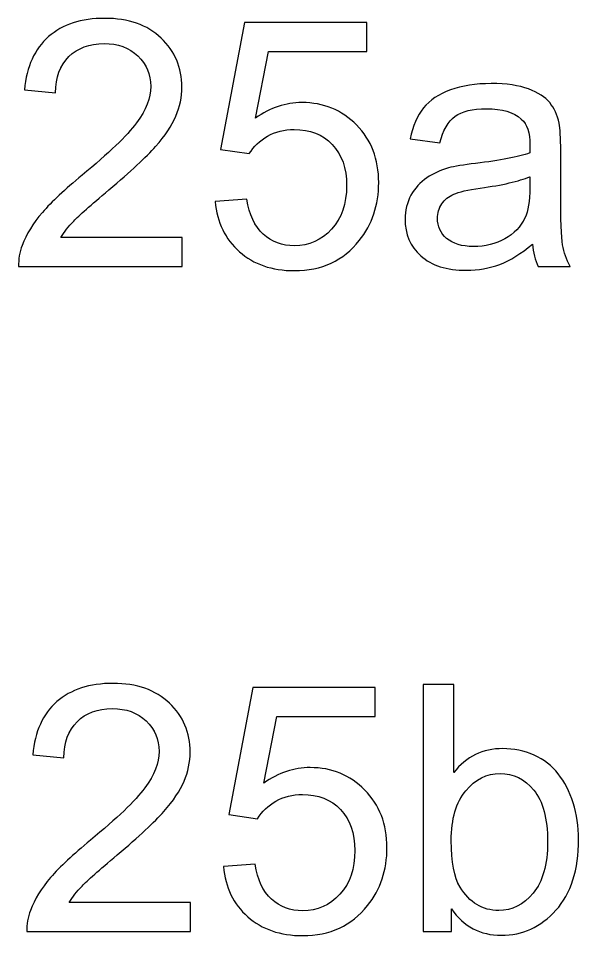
# Model space of a CAD drawing. Header units: millimetres. Extents: x -742 to 1487, y -1115 to 638.
# Drawn here: x 5.11 to 25.72, y -1061.99 to -1028.24 of the extents above; entities that cross this region are included whole.
import ezdxf

# ---------------------------------------------------------------- set-up
doc = ezdxf.new("R2010")
doc.units = ezdxf.units.MM
doc.layers.add('Layer 1', color=7, linetype='CONTINUOUS')

msp = doc.modelspace()

# ---------------------------------------------------------------- linework, layer by layer
at = {"layer": 'Layer 1', "color": 250}
for points, knots in [([(11.134, -1036.301), (11.134, -1036.301), (11.134, -1037.368), (11.134, -1037.368), (11.134, -1037.368), (11.134, -1037.368), (5.114, -1037.368), (5.114, -1037.368), (5.114, -1037.368), (5.106, -1037.099), (5.15, -1036.841), (5.245, -1036.591), (5.245, -1036.591), (5.4, -1036.183), (5.647, -1035.779), (5.988, -1035.383), (5.988, -1035.383), (6.329, -1034.987), (6.816, -1034.53), (7.449, -1034.011), (7.449, -1034.011), (8.433, -1033.201), (9.102, -1032.559), (9.451, -1032.085), (9.451, -1032.085), (9.802, -1031.611), (9.978, -1031.162), (9.978, -1030.739), (9.978, -1030.739), (9.978, -1030.296), (9.819, -1029.924), (9.502, -1029.619), (9.502, -1029.619), (9.184, -1029.316), (8.77, -1029.164), (8.259, -1029.164), (8.259, -1029.164), (7.72, -1029.164), (7.288, -1029.325), (6.964, -1029.647), (6.964, -1029.647), (6.64, -1029.966), (6.477, -1030.411), (6.473, -1030.98), (6.473, -1030.98), (6.473, -1030.98), (5.33, -1030.866), (5.33, -1030.866), (5.33, -1030.866), (5.408, -1030.011), (5.705, -1029.359), (6.217, -1028.91), (6.217, -1028.91), (6.731, -1028.461), (7.419, -1028.237), (8.285, -1028.237), (8.285, -1028.237), (9.157, -1028.237), (9.849, -1028.478), (10.357, -1028.963), (10.357, -1028.963), (10.867, -1029.448), (11.121, -1030.049), (11.121, -1030.764), (11.121, -1030.764), (11.121, -1031.128), (11.047, -1031.486), (10.897, -1031.837), (10.897, -1031.837), (10.749, -1032.191), (10.501, -1032.561), (10.156, -1032.951), (10.156, -1032.951), (9.809, -1033.338), (9.235, -1033.874), (8.435, -1034.551), (8.435, -1034.551), (7.764, -1035.114), (7.332, -1035.495), (7.142, -1035.696), (7.142, -1035.696), (6.951, -1035.897), (6.795, -1036.098), (6.67, -1036.301), (6.67, -1036.301), (6.67, -1036.301), (11.134, -1036.301), (11.134, -1036.301)], [0, 0, 0, 0, 0.043478, 0.043478, 0.043478, 0.043478, 0.086957, 0.086957, 0.086957, 0.086957, 0.130435, 0.130435, 0.130435, 0.130435, 0.173913, 0.173913, 0.173913, 0.173913, 0.217391, 0.217391, 0.217391, 0.217391, 0.26087, 0.26087, 0.26087, 0.26087, 0.304348, 0.304348, 0.304348, 0.304348, 0.347826, 0.347826, 0.347826, 0.347826, 0.391304, 0.391304, 0.391304, 0.391304, 0.434783, 0.434783, 0.434783, 0.434783, 0.478261, 0.478261, 0.478261, 0.478261, 0.521739, 0.521739, 0.521739, 0.521739, 0.565217, 0.565217, 0.565217, 0.565217, 0.608696, 0.608696, 0.608696, 0.608696, 0.652174, 0.652174, 0.652174, 0.652174, 0.695652, 0.695652, 0.695652, 0.695652, 0.73913, 0.73913, 0.73913, 0.73913, 0.782609, 0.782609, 0.782609, 0.782609, 0.826087, 0.826087, 0.826087, 0.826087, 0.869565, 0.869565, 0.869565, 0.869565, 0.913043, 0.913043, 0.913043, 0.913043, 1, 1, 1, 1]), ([(12.342, -1034.981), (12.342, -1034.981), (13.511, -1034.892), (13.511, -1034.892), (13.511, -1034.892), (13.598, -1035.461), (13.799, -1035.889), (14.112, -1036.177), (14.112, -1036.177), (14.425, -1036.462), (14.808, -1036.606), (15.259, -1036.606), (15.259, -1036.606), (15.803, -1036.606), (16.258, -1036.403), (16.629, -1035.999), (16.629, -1035.999), (16.997, -1035.592), (17.181, -1035.055), (17.181, -1034.386), (17.181, -1034.386), (17.181, -1033.749), (17.005, -1033.247), (16.652, -1032.879), (16.652, -1032.879), (16.299, -1032.51), (15.831, -1032.326), (15.249, -1032.326), (15.249, -1032.326), (14.887, -1032.326), (14.563, -1032.409), (14.275, -1032.574), (14.275, -1032.574), (13.989, -1032.739), (13.765, -1032.953), (13.6, -1033.215), (13.6, -1033.215), (13.6, -1033.215), (12.546, -1033.063), (12.546, -1033.063), (12.546, -1033.063), (12.546, -1033.063), (13.422, -1028.389), (13.422, -1028.389), (13.422, -1028.389), (13.422, -1028.389), (17.93, -1028.389), (17.93, -1028.389), (17.93, -1028.389), (17.93, -1028.389), (17.93, -1029.456), (17.93, -1029.456), (17.93, -1029.456), (17.93, -1029.456), (14.313, -1029.456), (14.313, -1029.456), (14.313, -1029.456), (14.313, -1029.456), (13.828, -1031.909), (13.828, -1031.909), (13.828, -1031.909), (14.372, -1031.526), (14.944, -1031.336), (15.541, -1031.336), (15.541, -1031.336), (16.332, -1031.336), (17.001, -1031.611), (17.545, -1032.161), (17.545, -1032.161), (18.089, -1032.712), (18.362, -1033.419), (18.362, -1034.282), (18.362, -1034.282), (18.362, -1035.106), (18.123, -1035.817), (17.645, -1036.416), (17.645, -1036.416), (17.063, -1037.152), (16.267, -1037.521), (15.259, -1037.521), (15.259, -1037.521), (14.434, -1037.521), (13.761, -1037.288), (13.238, -1036.824), (13.238, -1036.824), (12.715, -1036.361), (12.417, -1035.747), (12.342, -1034.981)], [0, 0, 0, 0, 0.043478, 0.043478, 0.043478, 0.043478, 0.086957, 0.086957, 0.086957, 0.086957, 0.130435, 0.130435, 0.130435, 0.130435, 0.173913, 0.173913, 0.173913, 0.173913, 0.217391, 0.217391, 0.217391, 0.217391, 0.26087, 0.26087, 0.26087, 0.26087, 0.304348, 0.304348, 0.304348, 0.304348, 0.347826, 0.347826, 0.347826, 0.347826, 0.391304, 0.391304, 0.391304, 0.391304, 0.434783, 0.434783, 0.434783, 0.434783, 0.478261, 0.478261, 0.478261, 0.478261, 0.521739, 0.521739, 0.521739, 0.521739, 0.565217, 0.565217, 0.565217, 0.565217, 0.608696, 0.608696, 0.608696, 0.608696, 0.652174, 0.652174, 0.652174, 0.652174, 0.695652, 0.695652, 0.695652, 0.695652, 0.73913, 0.73913, 0.73913, 0.73913, 0.782609, 0.782609, 0.782609, 0.782609, 0.826087, 0.826087, 0.826087, 0.826087, 0.869565, 0.869565, 0.869565, 0.869565, 0.913043, 0.913043, 0.913043, 0.913043, 1, 1, 1, 1]), ([(24.016, -1036.543), (23.601, -1036.896), (23.201, -1037.144), (22.818, -1037.29), (22.818, -1037.29), (22.435, -1037.436), (22.024, -1037.508), (21.584, -1037.508), (21.584, -1037.508), (20.86, -1037.508), (20.303, -1037.332), (19.914, -1036.979), (19.914, -1036.979), (19.524, -1036.627), (19.33, -1036.177), (19.33, -1035.628), (19.33, -1035.628), (19.33, -1035.307), (19.404, -1035.012), (19.55, -1034.746), (19.55, -1034.746), (19.698, -1034.479), (19.89, -1034.267), (20.128, -1034.106), (20.128, -1034.106), (20.367, -1033.946), (20.633, -1033.823), (20.932, -1033.74), (20.932, -1033.74), (21.152, -1033.683), (21.484, -1033.628), (21.927, -1033.573), (21.927, -1033.573), (22.828, -1033.467), (23.495, -1033.338), (23.921, -1033.19), (23.921, -1033.19), (23.925, -1033.038), (23.927, -1032.94), (23.927, -1032.9), (23.927, -1032.9), (23.927, -1032.447), (23.821, -1032.127), (23.609, -1031.941), (23.609, -1031.941), (23.324, -1031.689), (22.898, -1031.564), (22.335, -1031.564), (22.335, -1031.564), (21.808, -1031.564), (21.419, -1031.657), (21.169, -1031.842), (21.169, -1031.842), (20.917, -1032.026), (20.733, -1032.352), (20.612, -1032.822), (20.612, -1032.822), (20.612, -1032.822), (19.52, -1032.669), (19.52, -1032.669), (19.52, -1032.669), (19.62, -1032.201), (19.783, -1031.823), (20.011, -1031.535), (20.011, -1031.535), (20.24, -1031.247), (20.57, -1031.027), (21.002, -1030.87), (21.002, -1030.87), (21.431, -1030.716), (21.933, -1030.637), (22.5, -1030.637), (22.5, -1030.637), (23.063, -1030.637), (23.523, -1030.703), (23.876, -1030.836), (23.876, -1030.836), (24.228, -1030.97), (24.488, -1031.135), (24.653, -1031.336), (24.653, -1031.336), (24.818, -1031.537), (24.934, -1031.791), (25.002, -1032.098), (25.002, -1032.098), (25.038, -1032.288), (25.057, -1032.631), (25.057, -1033.124), (25.057, -1033.124), (25.057, -1033.124), (25.057, -1034.606), (25.057, -1034.606), (25.057, -1034.606), (25.057, -1035.641), (25.081, -1036.295), (25.127, -1036.572), (25.127, -1036.572), (25.172, -1036.85), (25.265, -1037.114), (25.4, -1037.368), (25.4, -1037.368), (25.4, -1037.368), (24.232, -1037.368), (24.232, -1037.368), (24.232, -1037.368), (24.12, -1037.133), (24.048, -1036.858), (24.016, -1036.543)], [0, 0, 0, 0, 0.035714, 0.035714, 0.035714, 0.035714, 0.071429, 0.071429, 0.071429, 0.071429, 0.107143, 0.107143, 0.107143, 0.107143, 0.142857, 0.142857, 0.142857, 0.142857, 0.178571, 0.178571, 0.178571, 0.178571, 0.214286, 0.214286, 0.214286, 0.214286, 0.25, 0.25, 0.25, 0.25, 0.285714, 0.285714, 0.285714, 0.285714, 0.321429, 0.321429, 0.321429, 0.321429, 0.357143, 0.357143, 0.357143, 0.357143, 0.392857, 0.392857, 0.392857, 0.392857, 0.428571, 0.428571, 0.428571, 0.428571, 0.464286, 0.464286, 0.464286, 0.464286, 0.5, 0.5, 0.5, 0.5, 0.535714, 0.535714, 0.535714, 0.535714, 0.571429, 0.571429, 0.571429, 0.571429, 0.607143, 0.607143, 0.607143, 0.607143, 0.642857, 0.642857, 0.642857, 0.642857, 0.678571, 0.678571, 0.678571, 0.678571, 0.714286, 0.714286, 0.714286, 0.714286, 0.75, 0.75, 0.75, 0.75, 0.785714, 0.785714, 0.785714, 0.785714, 0.821429, 0.821429, 0.821429, 0.821429, 0.857143, 0.857143, 0.857143, 0.857143, 0.892857, 0.892857, 0.892857, 0.892857, 0.928571, 0.928571, 0.928571, 0.928571, 1, 1, 1, 1]), ([(23.927, -1034.066), (23.521, -1034.231), (22.911, -1034.371), (22.098, -1034.485), (22.098, -1034.485), (21.637, -1034.551), (21.311, -1034.625), (21.12, -1034.708), (21.12, -1034.708), (20.93, -1034.79), (20.784, -1034.911), (20.68, -1035.067), (20.68, -1035.067), (20.576, -1035.226), (20.523, -1035.402), (20.523, -1035.597), (20.523, -1035.597), (20.523, -1035.891), (20.636, -1036.138), (20.862, -1036.335), (20.862, -1036.335), (21.089, -1036.532), (21.419, -1036.632), (21.853, -1036.632), (21.853, -1036.632), (22.282, -1036.632), (22.665, -1036.539), (23.002, -1036.35), (23.002, -1036.35), (23.336, -1036.164), (23.584, -1035.908), (23.741, -1035.584), (23.741, -1035.584), (23.861, -1035.332), (23.921, -1034.962), (23.921, -1034.473), (23.921, -1034.473), (23.921, -1034.473), (23.927, -1034.066), (23.927, -1034.066)], [0, 0, 0, 0, 0.090909, 0.090909, 0.090909, 0.090909, 0.181818, 0.181818, 0.181818, 0.181818, 0.272727, 0.272727, 0.272727, 0.272727, 0.363636, 0.363636, 0.363636, 0.363636, 0.454545, 0.454545, 0.454545, 0.454545, 0.545455, 0.545455, 0.545455, 0.545455, 0.636364, 0.636364, 0.636364, 0.636364, 0.727273, 0.727273, 0.727273, 0.727273, 0.818182, 0.818182, 0.818182, 0.818182, 1, 1, 1, 1]), ([(11.439, -1060.774), (11.439, -1060.774), (11.439, -1061.84), (11.439, -1061.84), (11.439, -1061.84), (11.439, -1061.84), (5.419, -1061.84), (5.419, -1061.84), (5.419, -1061.84), (5.41, -1061.572), (5.455, -1061.313), (5.55, -1061.064), (5.55, -1061.064), (5.705, -1060.655), (5.952, -1060.251), (6.293, -1059.855), (6.293, -1059.855), (6.634, -1059.459), (7.121, -1059.002), (7.754, -1058.483), (7.754, -1058.483), (8.738, -1057.673), (9.407, -1057.031), (9.756, -1056.557), (9.756, -1056.557), (10.107, -1056.083), (10.283, -1055.634), (10.283, -1055.211), (10.283, -1055.211), (10.283, -1054.769), (10.124, -1054.396), (9.807, -1054.091), (9.807, -1054.091), (9.489, -1053.789), (9.074, -1053.636), (8.564, -1053.636), (8.564, -1053.636), (8.024, -1053.636), (7.593, -1053.797), (7.269, -1054.119), (7.269, -1054.119), (6.945, -1054.438), (6.782, -1054.883), (6.778, -1055.452), (6.778, -1055.452), (6.778, -1055.452), (5.635, -1055.338), (5.635, -1055.338), (5.635, -1055.338), (5.713, -1054.483), (6.009, -1053.831), (6.522, -1053.382), (6.522, -1053.382), (7.036, -1052.934), (7.724, -1052.709), (8.59, -1052.709), (8.59, -1052.709), (9.462, -1052.709), (10.154, -1052.95), (10.662, -1053.435), (10.662, -1053.435), (11.172, -1053.92), (11.426, -1054.521), (11.426, -1055.236), (11.426, -1055.236), (11.426, -1055.601), (11.352, -1055.958), (11.202, -1056.31), (11.202, -1056.31), (11.053, -1056.663), (10.806, -1057.033), (10.461, -1057.423), (10.461, -1057.423), (10.114, -1057.81), (9.54, -1058.346), (8.74, -1059.023), (8.74, -1059.023), (8.069, -1059.586), (7.637, -1059.967), (7.447, -1060.168), (7.447, -1060.168), (7.256, -1060.369), (7.099, -1060.57), (6.975, -1060.774), (6.975, -1060.774), (6.975, -1060.774), (11.439, -1060.774), (11.439, -1060.774)], [0, 0, 0, 0, 0.043478, 0.043478, 0.043478, 0.043478, 0.086957, 0.086957, 0.086957, 0.086957, 0.130435, 0.130435, 0.130435, 0.130435, 0.173913, 0.173913, 0.173913, 0.173913, 0.217391, 0.217391, 0.217391, 0.217391, 0.26087, 0.26087, 0.26087, 0.26087, 0.304348, 0.304348, 0.304348, 0.304348, 0.347826, 0.347826, 0.347826, 0.347826, 0.391304, 0.391304, 0.391304, 0.391304, 0.434783, 0.434783, 0.434783, 0.434783, 0.478261, 0.478261, 0.478261, 0.478261, 0.521739, 0.521739, 0.521739, 0.521739, 0.565217, 0.565217, 0.565217, 0.565217, 0.608696, 0.608696, 0.608696, 0.608696, 0.652174, 0.652174, 0.652174, 0.652174, 0.695652, 0.695652, 0.695652, 0.695652, 0.73913, 0.73913, 0.73913, 0.73913, 0.782609, 0.782609, 0.782609, 0.782609, 0.826087, 0.826087, 0.826087, 0.826087, 0.869565, 0.869565, 0.869565, 0.869565, 0.913043, 0.913043, 0.913043, 0.913043, 1, 1, 1, 1]), ([(21.044, -1061.84), (21.044, -1061.84), (20.003, -1061.84), (20.003, -1061.84), (20.003, -1061.84), (20.003, -1061.84), (20.003, -1052.747), (20.003, -1052.747), (20.003, -1052.747), (20.003, -1052.747), (21.12, -1052.747), (21.12, -1052.747), (21.12, -1052.747), (21.12, -1052.747), (21.12, -1055.992), (21.12, -1055.992), (21.12, -1055.992), (21.592, -1055.404), (22.193, -1055.109), (22.926, -1055.109), (22.926, -1055.109), (23.33, -1055.109), (23.715, -1055.19), (24.077, -1055.353), (24.077, -1055.353), (24.439, -1055.516), (24.736, -1055.747), (24.97, -1056.041), (24.97, -1056.041), (25.203, -1056.337), (25.387, -1056.693), (25.519, -1057.11), (25.519, -1057.11), (25.652, -1057.525), (25.718, -1057.971), (25.718, -1058.445), (25.718, -1058.445), (25.718, -1059.571), (25.438, -1060.443), (24.882, -1061.057), (24.882, -1061.057), (24.323, -1061.673), (23.654, -1061.98), (22.873, -1061.98), (22.873, -1061.98), (22.096, -1061.98), (21.486, -1061.656), (21.044, -1061.011), (21.044, -1061.011), (21.044, -1061.011), (21.044, -1061.84), (21.044, -1061.84)], [0, 0, 0, 0, 0.071429, 0.071429, 0.071429, 0.071429, 0.142857, 0.142857, 0.142857, 0.142857, 0.214286, 0.214286, 0.214286, 0.214286, 0.285714, 0.285714, 0.285714, 0.285714, 0.357143, 0.357143, 0.357143, 0.357143, 0.428571, 0.428571, 0.428571, 0.428571, 0.5, 0.5, 0.5, 0.5, 0.571429, 0.571429, 0.571429, 0.571429, 0.642857, 0.642857, 0.642857, 0.642857, 0.714286, 0.714286, 0.714286, 0.714286, 0.785714, 0.785714, 0.785714, 0.785714, 0.857143, 0.857143, 0.857143, 0.857143, 1, 1, 1, 1]), ([(12.647, -1059.453), (12.647, -1059.453), (13.816, -1059.364), (13.816, -1059.364), (13.816, -1059.364), (13.902, -1059.933), (14.104, -1060.361), (14.417, -1060.649), (14.417, -1060.649), (14.73, -1060.935), (15.113, -1061.078), (15.564, -1061.078), (15.564, -1061.078), (16.108, -1061.078), (16.563, -1060.875), (16.934, -1060.471), (16.934, -1060.471), (17.302, -1060.065), (17.486, -1059.527), (17.486, -1058.858), (17.486, -1058.858), (17.486, -1058.221), (17.31, -1057.719), (16.957, -1057.351), (16.957, -1057.351), (16.603, -1056.983), (16.136, -1056.799), (15.553, -1056.799), (15.553, -1056.799), (15.191, -1056.799), (14.868, -1056.881), (14.58, -1057.046), (14.58, -1057.046), (14.294, -1057.211), (14.07, -1057.425), (13.905, -1057.688), (13.905, -1057.688), (13.905, -1057.688), (12.85, -1057.535), (12.85, -1057.535), (12.85, -1057.535), (12.85, -1057.535), (13.727, -1052.862), (13.727, -1052.862), (13.727, -1052.862), (13.727, -1052.862), (18.235, -1052.862), (18.235, -1052.862), (18.235, -1052.862), (18.235, -1052.862), (18.235, -1053.928), (18.235, -1053.928), (18.235, -1053.928), (18.235, -1053.928), (14.618, -1053.928), (14.618, -1053.928), (14.618, -1053.928), (14.618, -1053.928), (14.133, -1056.382), (14.133, -1056.382), (14.133, -1056.382), (14.677, -1055.998), (15.249, -1055.808), (15.846, -1055.808), (15.846, -1055.808), (16.637, -1055.808), (17.306, -1056.083), (17.85, -1056.633), (17.85, -1056.633), (18.394, -1057.184), (18.667, -1057.891), (18.667, -1058.754), (18.667, -1058.754), (18.667, -1059.578), (18.428, -1060.289), (17.95, -1060.888), (17.95, -1060.888), (17.367, -1061.625), (16.572, -1061.993), (15.564, -1061.993), (15.564, -1061.993), (14.739, -1061.993), (14.065, -1061.76), (13.543, -1061.296), (13.543, -1061.296), (13.02, -1060.833), (12.721, -1060.219), (12.647, -1059.453)], [0, 0, 0, 0, 0.043478, 0.043478, 0.043478, 0.043478, 0.086957, 0.086957, 0.086957, 0.086957, 0.130435, 0.130435, 0.130435, 0.130435, 0.173913, 0.173913, 0.173913, 0.173913, 0.217391, 0.217391, 0.217391, 0.217391, 0.26087, 0.26087, 0.26087, 0.26087, 0.304348, 0.304348, 0.304348, 0.304348, 0.347826, 0.347826, 0.347826, 0.347826, 0.391304, 0.391304, 0.391304, 0.391304, 0.434783, 0.434783, 0.434783, 0.434783, 0.478261, 0.478261, 0.478261, 0.478261, 0.521739, 0.521739, 0.521739, 0.521739, 0.565217, 0.565217, 0.565217, 0.565217, 0.608696, 0.608696, 0.608696, 0.608696, 0.652174, 0.652174, 0.652174, 0.652174, 0.695652, 0.695652, 0.695652, 0.695652, 0.73913, 0.73913, 0.73913, 0.73913, 0.782609, 0.782609, 0.782609, 0.782609, 0.826087, 0.826087, 0.826087, 0.826087, 0.869565, 0.869565, 0.869565, 0.869565, 0.913043, 0.913043, 0.913043, 0.913043, 1, 1, 1, 1]), ([(21.031, -1058.496), (21.031, -1059.284), (21.139, -1059.853), (21.353, -1060.204), (21.353, -1060.204), (21.704, -1060.778), (22.179, -1061.066), (22.778, -1061.066), (22.778, -1061.066), (23.267, -1061.066), (23.688, -1060.854), (24.041, -1060.431), (24.041, -1060.431), (24.397, -1060.007), (24.575, -1059.377), (24.575, -1058.538), (24.575, -1058.538), (24.575, -1057.679), (24.405, -1057.046), (24.065, -1056.638), (24.065, -1056.638), (23.724, -1056.229), (23.311, -1056.024), (22.828, -1056.024), (22.828, -1056.024), (22.339, -1056.024), (21.918, -1056.236), (21.565, -1056.659), (21.565, -1056.659), (21.209, -1057.082), (21.031, -1057.694), (21.031, -1058.496)], [0, 0, 0, 0, 0.111111, 0.111111, 0.111111, 0.111111, 0.222222, 0.222222, 0.222222, 0.222222, 0.333333, 0.333333, 0.333333, 0.333333, 0.444444, 0.444444, 0.444444, 0.444444, 0.555556, 0.555556, 0.555556, 0.555556, 0.666667, 0.666667, 0.666667, 0.666667, 0.777778, 0.777778, 0.777778, 0.777778, 1, 1, 1, 1])]:
    msp.add_open_spline(points, degree=3, knots=knots, dxfattribs=at)
at = {"layer": 'Layer 1', "color": 250, "lineweight": 9}
for points, knots in [([(11.134, -1036.301), (11.134, -1036.301), (11.134, -1037.368), (11.134, -1037.368), (11.134, -1037.368), (11.134, -1037.368), (5.114, -1037.368), (5.114, -1037.368), (5.114, -1037.368), (5.106, -1037.099), (5.15, -1036.841), (5.245, -1036.591), (5.245, -1036.591), (5.4, -1036.183), (5.647, -1035.779), (5.988, -1035.383), (5.988, -1035.383), (6.329, -1034.987), (6.816, -1034.53), (7.449, -1034.011), (7.449, -1034.011), (8.433, -1033.201), (9.102, -1032.559), (9.451, -1032.085), (9.451, -1032.085), (9.802, -1031.611), (9.978, -1031.162), (9.978, -1030.739), (9.978, -1030.739), (9.978, -1030.296), (9.819, -1029.924), (9.502, -1029.619), (9.502, -1029.619), (9.184, -1029.316), (8.77, -1029.164), (8.259, -1029.164), (8.259, -1029.164), (7.72, -1029.164), (7.288, -1029.325), (6.964, -1029.647), (6.964, -1029.647), (6.64, -1029.966), (6.477, -1030.411), (6.473, -1030.98), (6.473, -1030.98), (6.473, -1030.98), (5.33, -1030.866), (5.33, -1030.866), (5.33, -1030.866), (5.408, -1030.011), (5.705, -1029.359), (6.217, -1028.91), (6.217, -1028.91), (6.731, -1028.461), (7.419, -1028.237), (8.285, -1028.237), (8.285, -1028.237), (9.157, -1028.237), (9.849, -1028.478), (10.357, -1028.963), (10.357, -1028.963), (10.867, -1029.448), (11.121, -1030.049), (11.121, -1030.764), (11.121, -1030.764), (11.121, -1031.128), (11.047, -1031.486), (10.897, -1031.837), (10.897, -1031.837), (10.749, -1032.191), (10.501, -1032.561), (10.156, -1032.951), (10.156, -1032.951), (9.809, -1033.338), (9.235, -1033.874), (8.435, -1034.551), (8.435, -1034.551), (7.764, -1035.114), (7.332, -1035.495), (7.142, -1035.696), (7.142, -1035.696), (6.951, -1035.897), (6.795, -1036.098), (6.67, -1036.301), (6.67, -1036.301), (6.67, -1036.301), (11.134, -1036.301), (11.134, -1036.301)], [0, 0, 0, 0, 0.043478, 0.043478, 0.043478, 0.043478, 0.086957, 0.086957, 0.086957, 0.086957, 0.130435, 0.130435, 0.130435, 0.130435, 0.173913, 0.173913, 0.173913, 0.173913, 0.217391, 0.217391, 0.217391, 0.217391, 0.26087, 0.26087, 0.26087, 0.26087, 0.304348, 0.304348, 0.304348, 0.304348, 0.347826, 0.347826, 0.347826, 0.347826, 0.391304, 0.391304, 0.391304, 0.391304, 0.434783, 0.434783, 0.434783, 0.434783, 0.478261, 0.478261, 0.478261, 0.478261, 0.521739, 0.521739, 0.521739, 0.521739, 0.565217, 0.565217, 0.565217, 0.565217, 0.608696, 0.608696, 0.608696, 0.608696, 0.652174, 0.652174, 0.652174, 0.652174, 0.695652, 0.695652, 0.695652, 0.695652, 0.73913, 0.73913, 0.73913, 0.73913, 0.782609, 0.782609, 0.782609, 0.782609, 0.826087, 0.826087, 0.826087, 0.826087, 0.869565, 0.869565, 0.869565, 0.869565, 0.913043, 0.913043, 0.913043, 0.913043, 1, 1, 1, 1]), ([(12.342, -1034.981), (12.342, -1034.981), (13.511, -1034.892), (13.511, -1034.892), (13.511, -1034.892), (13.598, -1035.461), (13.799, -1035.889), (14.112, -1036.177), (14.112, -1036.177), (14.425, -1036.462), (14.808, -1036.606), (15.259, -1036.606), (15.259, -1036.606), (15.803, -1036.606), (16.258, -1036.403), (16.629, -1035.999), (16.629, -1035.999), (16.997, -1035.592), (17.181, -1035.055), (17.181, -1034.386), (17.181, -1034.386), (17.181, -1033.749), (17.005, -1033.247), (16.652, -1032.879), (16.652, -1032.879), (16.299, -1032.51), (15.831, -1032.326), (15.249, -1032.326), (15.249, -1032.326), (14.887, -1032.326), (14.563, -1032.409), (14.275, -1032.574), (14.275, -1032.574), (13.989, -1032.739), (13.765, -1032.953), (13.6, -1033.215), (13.6, -1033.215), (13.6, -1033.215), (12.546, -1033.063), (12.546, -1033.063), (12.546, -1033.063), (12.546, -1033.063), (13.422, -1028.389), (13.422, -1028.389), (13.422, -1028.389), (13.422, -1028.389), (17.93, -1028.389), (17.93, -1028.389), (17.93, -1028.389), (17.93, -1028.389), (17.93, -1029.456), (17.93, -1029.456), (17.93, -1029.456), (17.93, -1029.456), (14.313, -1029.456), (14.313, -1029.456), (14.313, -1029.456), (14.313, -1029.456), (13.828, -1031.909), (13.828, -1031.909), (13.828, -1031.909), (14.372, -1031.526), (14.944, -1031.336), (15.541, -1031.336), (15.541, -1031.336), (16.332, -1031.336), (17.001, -1031.611), (17.545, -1032.161), (17.545, -1032.161), (18.089, -1032.712), (18.362, -1033.419), (18.362, -1034.282), (18.362, -1034.282), (18.362, -1035.106), (18.123, -1035.817), (17.645, -1036.416), (17.645, -1036.416), (17.063, -1037.152), (16.267, -1037.521), (15.259, -1037.521), (15.259, -1037.521), (14.434, -1037.521), (13.761, -1037.288), (13.238, -1036.824), (13.238, -1036.824), (12.715, -1036.361), (12.417, -1035.747), (12.342, -1034.981)], [0, 0, 0, 0, 0.043478, 0.043478, 0.043478, 0.043478, 0.086957, 0.086957, 0.086957, 0.086957, 0.130435, 0.130435, 0.130435, 0.130435, 0.173913, 0.173913, 0.173913, 0.173913, 0.217391, 0.217391, 0.217391, 0.217391, 0.26087, 0.26087, 0.26087, 0.26087, 0.304348, 0.304348, 0.304348, 0.304348, 0.347826, 0.347826, 0.347826, 0.347826, 0.391304, 0.391304, 0.391304, 0.391304, 0.434783, 0.434783, 0.434783, 0.434783, 0.478261, 0.478261, 0.478261, 0.478261, 0.521739, 0.521739, 0.521739, 0.521739, 0.565217, 0.565217, 0.565217, 0.565217, 0.608696, 0.608696, 0.608696, 0.608696, 0.652174, 0.652174, 0.652174, 0.652174, 0.695652, 0.695652, 0.695652, 0.695652, 0.73913, 0.73913, 0.73913, 0.73913, 0.782609, 0.782609, 0.782609, 0.782609, 0.826087, 0.826087, 0.826087, 0.826087, 0.869565, 0.869565, 0.869565, 0.869565, 0.913043, 0.913043, 0.913043, 0.913043, 1, 1, 1, 1]), ([(24.016, -1036.543), (23.601, -1036.896), (23.201, -1037.144), (22.818, -1037.29), (22.818, -1037.29), (22.435, -1037.436), (22.024, -1037.508), (21.584, -1037.508), (21.584, -1037.508), (20.86, -1037.508), (20.303, -1037.332), (19.914, -1036.979), (19.914, -1036.979), (19.524, -1036.627), (19.33, -1036.177), (19.33, -1035.628), (19.33, -1035.628), (19.33, -1035.307), (19.404, -1035.012), (19.55, -1034.746), (19.55, -1034.746), (19.698, -1034.479), (19.89, -1034.267), (20.128, -1034.106), (20.128, -1034.106), (20.367, -1033.946), (20.633, -1033.823), (20.932, -1033.74), (20.932, -1033.74), (21.152, -1033.683), (21.484, -1033.628), (21.927, -1033.573), (21.927, -1033.573), (22.828, -1033.467), (23.495, -1033.338), (23.921, -1033.19), (23.921, -1033.19), (23.925, -1033.038), (23.927, -1032.94), (23.927, -1032.9), (23.927, -1032.9), (23.927, -1032.447), (23.821, -1032.127), (23.609, -1031.941), (23.609, -1031.941), (23.324, -1031.689), (22.898, -1031.564), (22.335, -1031.564), (22.335, -1031.564), (21.808, -1031.564), (21.419, -1031.657), (21.169, -1031.842), (21.169, -1031.842), (20.917, -1032.026), (20.733, -1032.352), (20.612, -1032.822), (20.612, -1032.822), (20.612, -1032.822), (19.52, -1032.669), (19.52, -1032.669), (19.52, -1032.669), (19.62, -1032.201), (19.783, -1031.823), (20.011, -1031.535), (20.011, -1031.535), (20.24, -1031.247), (20.57, -1031.027), (21.002, -1030.87), (21.002, -1030.87), (21.431, -1030.716), (21.933, -1030.637), (22.5, -1030.637), (22.5, -1030.637), (23.063, -1030.637), (23.523, -1030.703), (23.876, -1030.836), (23.876, -1030.836), (24.228, -1030.97), (24.488, -1031.135), (24.653, -1031.336), (24.653, -1031.336), (24.818, -1031.537), (24.934, -1031.791), (25.002, -1032.098), (25.002, -1032.098), (25.038, -1032.288), (25.057, -1032.631), (25.057, -1033.124), (25.057, -1033.124), (25.057, -1033.124), (25.057, -1034.606), (25.057, -1034.606), (25.057, -1034.606), (25.057, -1035.641), (25.081, -1036.295), (25.127, -1036.572), (25.127, -1036.572), (25.172, -1036.85), (25.265, -1037.114), (25.4, -1037.368), (25.4, -1037.368), (25.4, -1037.368), (24.232, -1037.368), (24.232, -1037.368), (24.232, -1037.368), (24.12, -1037.133), (24.048, -1036.858), (24.016, -1036.543)], [0, 0, 0, 0, 0.035714, 0.035714, 0.035714, 0.035714, 0.071429, 0.071429, 0.071429, 0.071429, 0.107143, 0.107143, 0.107143, 0.107143, 0.142857, 0.142857, 0.142857, 0.142857, 0.178571, 0.178571, 0.178571, 0.178571, 0.214286, 0.214286, 0.214286, 0.214286, 0.25, 0.25, 0.25, 0.25, 0.285714, 0.285714, 0.285714, 0.285714, 0.321429, 0.321429, 0.321429, 0.321429, 0.357143, 0.357143, 0.357143, 0.357143, 0.392857, 0.392857, 0.392857, 0.392857, 0.428571, 0.428571, 0.428571, 0.428571, 0.464286, 0.464286, 0.464286, 0.464286, 0.5, 0.5, 0.5, 0.5, 0.535714, 0.535714, 0.535714, 0.535714, 0.571429, 0.571429, 0.571429, 0.571429, 0.607143, 0.607143, 0.607143, 0.607143, 0.642857, 0.642857, 0.642857, 0.642857, 0.678571, 0.678571, 0.678571, 0.678571, 0.714286, 0.714286, 0.714286, 0.714286, 0.75, 0.75, 0.75, 0.75, 0.785714, 0.785714, 0.785714, 0.785714, 0.821429, 0.821429, 0.821429, 0.821429, 0.857143, 0.857143, 0.857143, 0.857143, 0.892857, 0.892857, 0.892857, 0.892857, 0.928571, 0.928571, 0.928571, 0.928571, 1, 1, 1, 1]), ([(23.927, -1034.066), (23.521, -1034.231), (22.911, -1034.371), (22.098, -1034.485), (22.098, -1034.485), (21.637, -1034.551), (21.311, -1034.625), (21.12, -1034.708), (21.12, -1034.708), (20.93, -1034.79), (20.784, -1034.911), (20.68, -1035.067), (20.68, -1035.067), (20.576, -1035.226), (20.523, -1035.402), (20.523, -1035.597), (20.523, -1035.597), (20.523, -1035.891), (20.636, -1036.138), (20.862, -1036.335), (20.862, -1036.335), (21.089, -1036.532), (21.419, -1036.632), (21.853, -1036.632), (21.853, -1036.632), (22.282, -1036.632), (22.665, -1036.539), (23.002, -1036.35), (23.002, -1036.35), (23.336, -1036.164), (23.584, -1035.908), (23.741, -1035.584), (23.741, -1035.584), (23.861, -1035.332), (23.921, -1034.962), (23.921, -1034.473), (23.921, -1034.473), (23.921, -1034.473), (23.927, -1034.066), (23.927, -1034.066)], [0, 0, 0, 0, 0.090909, 0.090909, 0.090909, 0.090909, 0.181818, 0.181818, 0.181818, 0.181818, 0.272727, 0.272727, 0.272727, 0.272727, 0.363636, 0.363636, 0.363636, 0.363636, 0.454545, 0.454545, 0.454545, 0.454545, 0.545455, 0.545455, 0.545455, 0.545455, 0.636364, 0.636364, 0.636364, 0.636364, 0.727273, 0.727273, 0.727273, 0.727273, 0.818182, 0.818182, 0.818182, 0.818182, 1, 1, 1, 1]), ([(11.439, -1060.774), (11.439, -1060.774), (11.439, -1061.84), (11.439, -1061.84), (11.439, -1061.84), (11.439, -1061.84), (5.419, -1061.84), (5.419, -1061.84), (5.419, -1061.84), (5.41, -1061.572), (5.455, -1061.313), (5.55, -1061.064), (5.55, -1061.064), (5.705, -1060.655), (5.952, -1060.251), (6.293, -1059.855), (6.293, -1059.855), (6.634, -1059.459), (7.121, -1059.002), (7.754, -1058.483), (7.754, -1058.483), (8.738, -1057.673), (9.407, -1057.031), (9.756, -1056.557), (9.756, -1056.557), (10.107, -1056.083), (10.283, -1055.634), (10.283, -1055.211), (10.283, -1055.211), (10.283, -1054.769), (10.124, -1054.396), (9.807, -1054.091), (9.807, -1054.091), (9.489, -1053.789), (9.074, -1053.636), (8.564, -1053.636), (8.564, -1053.636), (8.024, -1053.636), (7.593, -1053.797), (7.269, -1054.119), (7.269, -1054.119), (6.945, -1054.438), (6.782, -1054.883), (6.778, -1055.452), (6.778, -1055.452), (6.778, -1055.452), (5.635, -1055.338), (5.635, -1055.338), (5.635, -1055.338), (5.713, -1054.483), (6.009, -1053.831), (6.522, -1053.382), (6.522, -1053.382), (7.036, -1052.934), (7.724, -1052.709), (8.59, -1052.709), (8.59, -1052.709), (9.462, -1052.709), (10.154, -1052.95), (10.662, -1053.435), (10.662, -1053.435), (11.172, -1053.92), (11.426, -1054.521), (11.426, -1055.236), (11.426, -1055.236), (11.426, -1055.601), (11.352, -1055.958), (11.202, -1056.31), (11.202, -1056.31), (11.053, -1056.663), (10.806, -1057.033), (10.461, -1057.423), (10.461, -1057.423), (10.114, -1057.81), (9.54, -1058.346), (8.74, -1059.023), (8.74, -1059.023), (8.069, -1059.586), (7.637, -1059.967), (7.447, -1060.168), (7.447, -1060.168), (7.256, -1060.369), (7.099, -1060.57), (6.975, -1060.774), (6.975, -1060.774), (6.975, -1060.774), (11.439, -1060.774), (11.439, -1060.774)], [0, 0, 0, 0, 0.043478, 0.043478, 0.043478, 0.043478, 0.086957, 0.086957, 0.086957, 0.086957, 0.130435, 0.130435, 0.130435, 0.130435, 0.173913, 0.173913, 0.173913, 0.173913, 0.217391, 0.217391, 0.217391, 0.217391, 0.26087, 0.26087, 0.26087, 0.26087, 0.304348, 0.304348, 0.304348, 0.304348, 0.347826, 0.347826, 0.347826, 0.347826, 0.391304, 0.391304, 0.391304, 0.391304, 0.434783, 0.434783, 0.434783, 0.434783, 0.478261, 0.478261, 0.478261, 0.478261, 0.521739, 0.521739, 0.521739, 0.521739, 0.565217, 0.565217, 0.565217, 0.565217, 0.608696, 0.608696, 0.608696, 0.608696, 0.652174, 0.652174, 0.652174, 0.652174, 0.695652, 0.695652, 0.695652, 0.695652, 0.73913, 0.73913, 0.73913, 0.73913, 0.782609, 0.782609, 0.782609, 0.782609, 0.826087, 0.826087, 0.826087, 0.826087, 0.869565, 0.869565, 0.869565, 0.869565, 0.913043, 0.913043, 0.913043, 0.913043, 1, 1, 1, 1]), ([(21.044, -1061.84), (21.044, -1061.84), (20.003, -1061.84), (20.003, -1061.84), (20.003, -1061.84), (20.003, -1061.84), (20.003, -1052.747), (20.003, -1052.747), (20.003, -1052.747), (20.003, -1052.747), (21.12, -1052.747), (21.12, -1052.747), (21.12, -1052.747), (21.12, -1052.747), (21.12, -1055.992), (21.12, -1055.992), (21.12, -1055.992), (21.592, -1055.404), (22.193, -1055.109), (22.926, -1055.109), (22.926, -1055.109), (23.33, -1055.109), (23.715, -1055.19), (24.077, -1055.353), (24.077, -1055.353), (24.439, -1055.516), (24.736, -1055.747), (24.97, -1056.041), (24.97, -1056.041), (25.203, -1056.337), (25.387, -1056.693), (25.519, -1057.11), (25.519, -1057.11), (25.652, -1057.525), (25.718, -1057.971), (25.718, -1058.445), (25.718, -1058.445), (25.718, -1059.571), (25.438, -1060.443), (24.882, -1061.057), (24.882, -1061.057), (24.323, -1061.673), (23.654, -1061.98), (22.873, -1061.98), (22.873, -1061.98), (22.096, -1061.98), (21.486, -1061.656), (21.044, -1061.011), (21.044, -1061.011), (21.044, -1061.011), (21.044, -1061.84), (21.044, -1061.84)], [0, 0, 0, 0, 0.071429, 0.071429, 0.071429, 0.071429, 0.142857, 0.142857, 0.142857, 0.142857, 0.214286, 0.214286, 0.214286, 0.214286, 0.285714, 0.285714, 0.285714, 0.285714, 0.357143, 0.357143, 0.357143, 0.357143, 0.428571, 0.428571, 0.428571, 0.428571, 0.5, 0.5, 0.5, 0.5, 0.571429, 0.571429, 0.571429, 0.571429, 0.642857, 0.642857, 0.642857, 0.642857, 0.714286, 0.714286, 0.714286, 0.714286, 0.785714, 0.785714, 0.785714, 0.785714, 0.857143, 0.857143, 0.857143, 0.857143, 1, 1, 1, 1]), ([(12.647, -1059.453), (12.647, -1059.453), (13.816, -1059.364), (13.816, -1059.364), (13.816, -1059.364), (13.902, -1059.933), (14.104, -1060.361), (14.417, -1060.649), (14.417, -1060.649), (14.73, -1060.935), (15.113, -1061.078), (15.564, -1061.078), (15.564, -1061.078), (16.108, -1061.078), (16.563, -1060.875), (16.934, -1060.471), (16.934, -1060.471), (17.302, -1060.065), (17.486, -1059.527), (17.486, -1058.858), (17.486, -1058.858), (17.486, -1058.221), (17.31, -1057.719), (16.957, -1057.351), (16.957, -1057.351), (16.603, -1056.983), (16.136, -1056.799), (15.553, -1056.799), (15.553, -1056.799), (15.191, -1056.799), (14.868, -1056.881), (14.58, -1057.046), (14.58, -1057.046), (14.294, -1057.211), (14.07, -1057.425), (13.905, -1057.688), (13.905, -1057.688), (13.905, -1057.688), (12.85, -1057.535), (12.85, -1057.535), (12.85, -1057.535), (12.85, -1057.535), (13.727, -1052.862), (13.727, -1052.862), (13.727, -1052.862), (13.727, -1052.862), (18.235, -1052.862), (18.235, -1052.862), (18.235, -1052.862), (18.235, -1052.862), (18.235, -1053.928), (18.235, -1053.928), (18.235, -1053.928), (18.235, -1053.928), (14.618, -1053.928), (14.618, -1053.928), (14.618, -1053.928), (14.618, -1053.928), (14.133, -1056.382), (14.133, -1056.382), (14.133, -1056.382), (14.677, -1055.998), (15.249, -1055.808), (15.846, -1055.808), (15.846, -1055.808), (16.637, -1055.808), (17.306, -1056.083), (17.85, -1056.633), (17.85, -1056.633), (18.394, -1057.184), (18.667, -1057.891), (18.667, -1058.754), (18.667, -1058.754), (18.667, -1059.578), (18.428, -1060.289), (17.95, -1060.888), (17.95, -1060.888), (17.367, -1061.625), (16.572, -1061.993), (15.564, -1061.993), (15.564, -1061.993), (14.739, -1061.993), (14.065, -1061.76), (13.543, -1061.296), (13.543, -1061.296), (13.02, -1060.833), (12.721, -1060.219), (12.647, -1059.453)], [0, 0, 0, 0, 0.043478, 0.043478, 0.043478, 0.043478, 0.086957, 0.086957, 0.086957, 0.086957, 0.130435, 0.130435, 0.130435, 0.130435, 0.173913, 0.173913, 0.173913, 0.173913, 0.217391, 0.217391, 0.217391, 0.217391, 0.26087, 0.26087, 0.26087, 0.26087, 0.304348, 0.304348, 0.304348, 0.304348, 0.347826, 0.347826, 0.347826, 0.347826, 0.391304, 0.391304, 0.391304, 0.391304, 0.434783, 0.434783, 0.434783, 0.434783, 0.478261, 0.478261, 0.478261, 0.478261, 0.521739, 0.521739, 0.521739, 0.521739, 0.565217, 0.565217, 0.565217, 0.565217, 0.608696, 0.608696, 0.608696, 0.608696, 0.652174, 0.652174, 0.652174, 0.652174, 0.695652, 0.695652, 0.695652, 0.695652, 0.73913, 0.73913, 0.73913, 0.73913, 0.782609, 0.782609, 0.782609, 0.782609, 0.826087, 0.826087, 0.826087, 0.826087, 0.869565, 0.869565, 0.869565, 0.869565, 0.913043, 0.913043, 0.913043, 0.913043, 1, 1, 1, 1]), ([(21.031, -1058.496), (21.031, -1059.284), (21.139, -1059.853), (21.353, -1060.204), (21.353, -1060.204), (21.704, -1060.778), (22.179, -1061.066), (22.778, -1061.066), (22.778, -1061.066), (23.267, -1061.066), (23.688, -1060.854), (24.041, -1060.431), (24.041, -1060.431), (24.397, -1060.007), (24.575, -1059.377), (24.575, -1058.538), (24.575, -1058.538), (24.575, -1057.679), (24.405, -1057.046), (24.065, -1056.638), (24.065, -1056.638), (23.724, -1056.229), (23.311, -1056.024), (22.828, -1056.024), (22.828, -1056.024), (22.339, -1056.024), (21.918, -1056.236), (21.565, -1056.659), (21.565, -1056.659), (21.209, -1057.082), (21.031, -1057.694), (21.031, -1058.496)], [0, 0, 0, 0, 0.111111, 0.111111, 0.111111, 0.111111, 0.222222, 0.222222, 0.222222, 0.222222, 0.333333, 0.333333, 0.333333, 0.333333, 0.444444, 0.444444, 0.444444, 0.444444, 0.555556, 0.555556, 0.555556, 0.555556, 0.666667, 0.666667, 0.666667, 0.666667, 0.777778, 0.777778, 0.777778, 0.777778, 1, 1, 1, 1])]:
    msp.add_open_spline(points, degree=3, knots=knots, dxfattribs=at)

doc.saveas('drawing.dxf')
